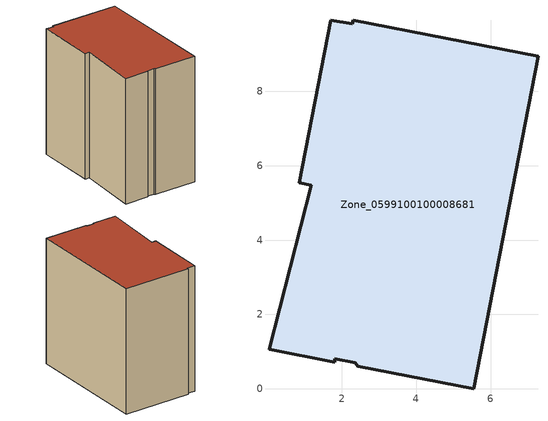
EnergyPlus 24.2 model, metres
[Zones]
Zone_0599100100008681
 floor ground (C_G): 1.81,0.81 1.81,0.72 0.04,1.06 1.17,5.47 0.86,5.53 1.71,9.91 2.29,9.81 2.31,9.9 7.27,8.94 5.54,0 2.43,0.6 2.37,0.71 z0
 wall outside (C_F): 7.27,8.94 2.31,9.9 2.29,9.81 1.71,9.91 0.86,5.53 1.17,5.47 0.04,1.06 1.81,0.72 1.81,0.81 2.37,0.71 2.43,0.6 5.54,0 7.27,8.94 z0:9.32
 roof outside (C_R): 2.29,9.81 1.71,9.91 0.86,5.53 1.17,5.47 0.04,1.06 1.81,0.72 1.81,0.81 2.37,0.71 2.43,0.6 5.54,0 7.27,8.94 2.31,9.9 z9.32
[BUILDING]
Pand.0599100100008681: North Axis=0; Terrain=City; Loads Convergence Tolerance Value=0.04; Temperature Convergence Tolerance Value=0.4; Solar Distribution=FullExterior; Maximum Number of Warmup Days=25; Minimum Number of Warmup Days=1
[Site:Location]
Rotterdam.The.Hague.AP_ZH_NLD Design_Conditions: Latitude=51.96; Longitude=4.45; Time Zone=1; Elevation=-4.5
[SITE:GROUNDTEMPERATURE:BUILDINGSURFACE]
18, 18, 18, 18, 18, 18, 18, 18, 18, 18, 18, 18
[MATERIAL] Thermal Absorptance=0.9; Solar Absorptance=0.7; Visible Absorptance=0.7
Name | Roughness | Thickness | Conductivity | Density | Specific Heat
G.TC.2015-2018 | MediumSmooth | 0.15 | 0.0428571 | 540 | 1210
F.TC.2015-2018 | Rough | 0.3 | 0.0666667 | 1920 | 840
R.TC.2015-2018 | MediumRough | 0.2 | 0.0333333 | 1500 | 1000
[CONSTRUCTION]
C_G: G.TC.2015-2018
C_F: F.TC.2015-2018
C_R: R.TC.2015-2018
[ZONE]
Zone_0599100100008681: Type=1; Multiplier=1; Ceiling Height=Autocalculate; Volume=Autocalculate; Floor Area=autocalculate; Part of Total Floor Area=Yes
[ZONEINFILTRATION:DESIGNFLOWRATE]
Infil_Zone_0599100100008681: Zone or ZoneList or Space or SpaceList=Zone_0599100100008681; Schedule=AlwaysOn; Design Flow Rate Calculation Method=Flow/Area; Flow Rate per Floor Area=0.0015; Constant Term Coefficient=1; Temperature Term Coefficient=0; Velocity Term Coefficient=0; Velocity Squared Term Coefficient=0
[HVACTEMPLATE:ZONE:IDEALLOADSAIRSYSTEM]
Zone_0599100100008681: Maximum Heating Supply Air Temperature=50; Minimum Cooling Supply Air Temperature=13; Maximum Heating Supply Air Humidity Ratio=0.0156; Minimum Cooling Supply Air Humidity Ratio=0.0077; Heating Limit=NoLimit; Cooling Limit=NoLimit; Dehumidification Control Type=ConstantSensibleHeatRatio; Cooling Sensible Heat Ratio=0.7; Dehumidification Setpoint=60; Humidification Control Type=None; Humidification Setpoint=30; Outdoor Air Method=None; Outdoor Air Flow Rate per Person=0.00944; Outdoor Air Flow Rate per Zone Floor Area=0; Outdoor Air Flow Rate per Zone=0; Demand Controlled Ventilation Type=None; Outdoor Air Economizer Type=NoEconomizer; Heat Recovery Type=None; Sensible Heat Recovery Effectiveness=0.7; Latent Heat Recovery Effectiveness=0.65
[ZONECONTROL:THERMOSTAT]
ThermostatControl_Zone_0599100100008681: Zone or ZoneList=Zone_0599100100008681; Control Type Schedule=DualSetpointControlType; Control 1=Thermostat_Zone_0599100100008681; Temperature Difference Between Cutout And Setpoint=0
[THERMOSTATSETPOINT:DUALSETPOINT]
Thermostat_Zone_0599100100008681: Heating Setpoint Temperature Schedule=HeatingSetpoint_Zone_0599100100008681; Cooling Setpoint Temperature Schedule=CoolingSetpoint_Zone_0599100100008681
[SCHEDULE:COMPACT]
HeatingSetpoint_Zone_0599100100008681: Through: 12/31, For: AllDays, Until: 24:00, 21
CoolingSetpoint_Zone_0599100100008681: Through: 12/31, For: AllDays, Until: 24:00, 24
DualSetpointControlType: Through: 12/31, For: AllDays, Until: 24:00, 4
AlwaysOn: Through: 12/31, For: AllDays, Until: 24:00, 1
